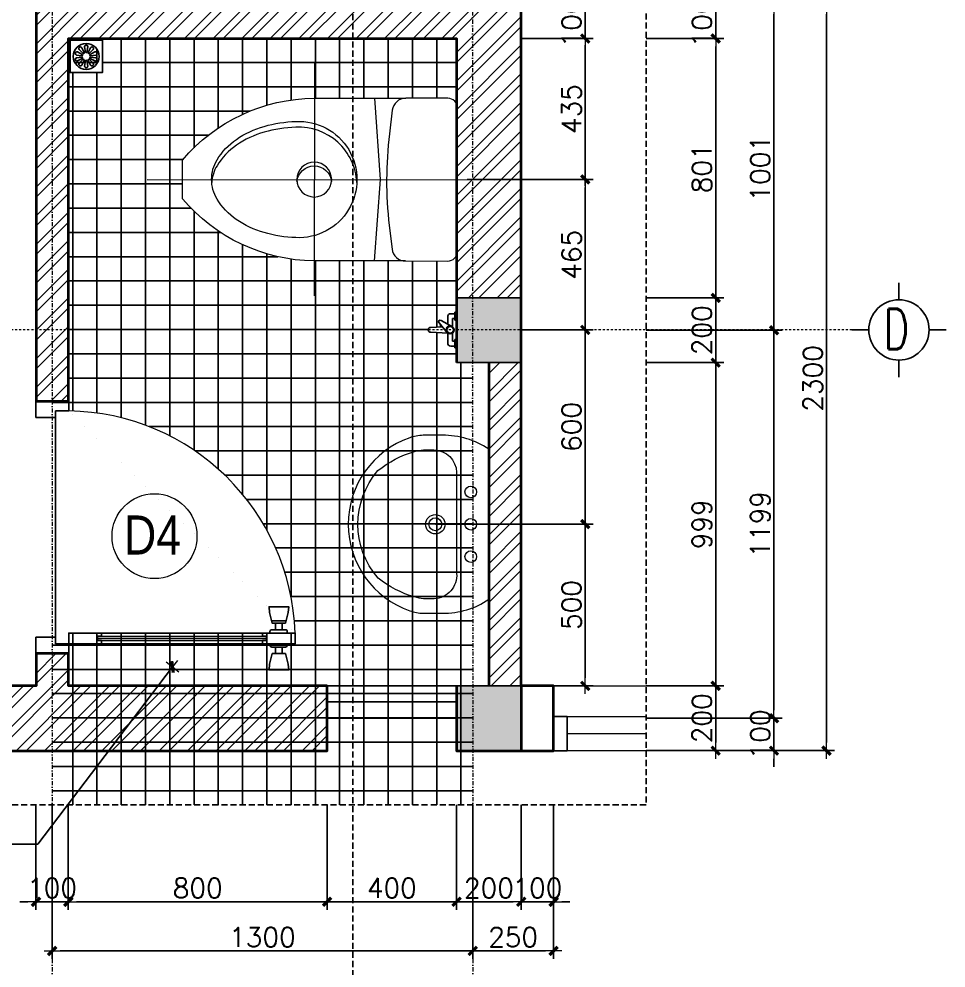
# Model space of a CAD drawing. Header units: millimetres. Extents: x 615730 to 2792744, y 139412 to 597571.
# Drawn here: x 803986 to 815448, y 263966 to 275694 of the extents above; entities that cross this region are included whole.
import ezdxf
from ezdxf.enums import TextEntityAlignment as Align

# ---------------------------------------------------------------- set-up
doc = ezdxf.new("R2010")
doc.units = ezdxf.units.MM
doc.header["$MEASUREMENT"] = 0
doc.header["$PDMODE"] = 34
doc.linetypes.add('DASHDOT', pattern=[1, 0.5, -0.25, 0, -0.25])
doc.linetypes.add('HIDDEN', pattern=[0.375, 0.25, -0.125])
doc.layers.get('0').update_dxf_attribs({"lineweight": 5})
for name, color, linetype, lineweight in [('1L', 1, 'Continuous', 9), ('AN_0.20', 2, 'Continuous', 20), ('CHITIET', 144, 'Continuous', 5), ('NETNGOAITUONG', 1, 'Continuous', 40), ('TIM TRUC', 149, 'DASHDOT', 9), ('TUONG', 6, 'Continuous', 35), ('VATDUNG', 33, 'Continuous', 13), ('VLIEU', 250, 'Continuous', 9)]:
    doc.layers.add(name, color=color, linetype=linetype, lineweight=lineweight)
for name, color, linetype in [('AN_TEXT', 254, 'Continuous'), ('CUA', 132, 'Continuous'), ('DUT', 250, 'HIDDEN'), ('HACH', 250, 'Continuous'), ('NET MANH', 252, 'Continuous'), ('NETCAT', 4, 'Continuous'), ('NOITHAT', 144, 'Continuous'), ('ntwc', 8, 'Continuous'), ('VL', 155, 'Continuous')]:
    doc.layers.add(name, color=color, linetype=linetype)
doc.styles.add('romans', font='romans.shx', dxfattribs={"height": 240})
doc.dimstyles.new('1-50', dxfattribs={"dimtxt": 200, "dimasz": 100, "dimexe": 100, "dimexo": 0, "dimgap": 50, "dimtad": 1, "dimdec": 0, "dimlfac": 0.25, "dimzin": 0, "dimdsep": 46, "dimtxsty": 'romans', "dimblk": ']', "dimcen": 0, "dimdle": 100, "dimclrd": 148, "dimclre": 148, "dimclrt": 2, "dimadec": 0, "dimazin": 0, "dimtfac": 1.111111, "dimtdec": 0, "dimtix": 1, "dimtmove": 2, "dimatfit": 3, "dimldrblk": ']', "dimfxl": 200, "dimtolj": 1, "dimtzin": 0, "dimarcsym": 0})
doc.dimstyles.new('100', dxfattribs={"dimtxt": 200, "dimasz": 100, "dimexe": 100, "dimexo": 0, "dimgap": 50, "dimtad": 1, "dimdec": 0, "dimdsep": 46, "dimtxsty": 'romans', "dimblk": ']', "dimcen": 50, "dimdle": 100, "dimclrd": 148, "dimclre": 148, "dimclrt": 2, "dimadec": 0, "dimazin": 0, "dimtfac": 0.4, "dimtdec": 0, "dimtix": 1, "dimtmove": 2, "dimatfit": 3, "dimldrblk": ']', "dimfxl": 150, "dimtvp": 0.004, "dimtolj": 1, "dimarcsym": 0})
doc.dimstyles.new('25', dxfattribs={"dimtxt": 160, "dimasz": 80, "dimexe": 100, "dimexo": 0, "dimgap": 50, "dimtad": 1, "dimdec": 0, "dimlfac": 0.25, "dimdsep": 46, "dimtxsty": 'romans', "dimblk": ']', "dimcen": 50, "dimdle": 100, "dimclrd": 148, "dimclre": 148, "dimclrt": 2, "dimadec": 0, "dimazin": 0, "dimtfac": 0.4, "dimtdec": 0, "dimtix": 1, "dimtmove": 2, "dimatfit": 3, "dimldrblk": ']', "dimfxl": 1, "dimtvp": 0.004, "dimtolj": 1, "dimarcsym": 0})
pattern_1 = [(45, (-1885303.98, -892194.67), (-176.776695, 176.776695), []), (45, (-1885303.98, -892069.67), (-176.776695, 176.776695), [])]

# ---------------------------------------------------------------- blocks, each defined once
blk = doc.blocks.new('A$C15981CF1')
at = {"color": 8, "linetype": 'Continuous'}
for p, q in [((81, 101.2), (81, 598.8)), ((97.5, 611.2), (97.5, 88.8)), ((114.1, 101.2), (114.1, 598.7)), ((70.9, 60.7), (50.6, 60.7)), ((124.2, 60.7), (144.5, 60.7)), ((70.9, 40.5), (50.6, 40.5)), ((124.2, 40.5), (144.5, 40.5))]:
    blk.add_line(p, q, dxfattribs=at)
for points in [[(101.2, 740.5), (101.2, 801.3), (50.6, 801.3), (50.6, 700), (81, 700), (81, 740.5)], [(780, 740.5), (780, 801.3), (830.6, 801.3), (830.6, 700), (800.3, 700), (800.3, 740.5)], [(81, 598.8), (90.9, 598.8), (90.9, 611.2), (104.2, 611.2), (104.2, 598.7), (114.1, 598.7), (114.1, 700), (81, 700)], [(90.9, 88.8), (90.9, 101.2), (81, 101.2), (81, 0), (114.1, 0), (114.1, 101.3), (104.2, 101.3), (104.2, 88.8)], [(50.6, 30.4), (17.6, 21.8), (0, 20.2), (0, 81), (17.6, 79.4), (50.6, 70.9)], [(144.5, 30.4), (177.5, 21.8), (195.1, 20.2), (195.1, 81), (177.5, 79.4), (144.5, 70.9)]]:
    blk.add_lwpolyline(points, close=True, dxfattribs=at)
for points in [[(81, 78), (75.9, 78, 0.414214), (70.9, 72.9), (70.9, 29.7, 0.414214), (75.9, 24.6), (81, 24.6)], [(114.1, 78), (119.2, 78, -0.414214), (124.2, 72.9), (124.2, 29.7, -0.414214), (119.2, 24.6), (114.1, 24.6)]]:
    blk.add_lwpolyline(points, format="xyb", dxfattribs=at)
at = {"layer": '1L', "color": 8, "linetype": 'Continuous'}
for p, q in [((90.9, 611.2), (90.9, 88.8)), ((104.2, 611.2), (104.2, 88.8))]:
    blk.add_line(p, q, dxfattribs=at)
at = {"layer": '1L', "color": 8}
blk.add_arc((89.9, 710.1), 710.4, 271.9486, 359.1894, dxfattribs=at)
blk = doc.blocks.new('A$C1697067F')
at = {"layer": 'NETCAT', "color": 8, "linetype": 'Continuous'}
blk.add_blockref('A$C15981CF1', (0, 0), dxfattribs=at)
blk = doc.blocks.new('A$C7FCA254A')
at = {"layer": 'VLIEU', "extrusion": (-1.22461e-16, 4.94336e-30, -1)}
for points in [[(-410.4, 570), (-409.8, 0)], [(-557.6, 484.3), (-571.6, 284.8), (-557.2, 85.3)], [(0, 285.4), (-851.7, 284.5)]]:
    blk.add_lwpolyline(points, dxfattribs=at)
for points in [[(-634.1, 85.3), (-409.9, 85.5, 0.218492), (-87, 237.8), (-87.1, 332.8, 0.218492), (-410.3, 484.5), (-634.5, 484.3)], [(-514.6, 277.8, -0.414259), (-365.1, 413.4, -0.060335), (-287.3, 401.1, -0.081386), (-219.1, 369.1, -0.106971), (-171.7, 318.9, -0.116903), (-158.6, 278.1, -0.116903)]]:
    blk.add_lwpolyline(points, format="xyb", dxfattribs=at)
for points in [[(-761.4, 108.9), (-761.8, 460.4, -0.414214), (-738, 484.2), (-634.5, 484.3, -0.379919), (-601.4, 455), (-594.5, 397.1, -0.059314), (-594.2, 172.5), (-601.1, 114.6, -0.379919), (-634.1, 85.3), (-737.6, 85.2, -0.414214)], [(-365.1, 427.6, 1.051391), (-364.8, 142.5, 0.060335), (-287, 154.9, 0.081386), (-218.9, 187, 0.106971), (-171.6, 237.3, 0.136416), (-158.3, 285.3, 0.136416), (-171.7, 333.2, 0.106971), (-219.1, 383.4, 0.081386), (-287.3, 415.4, 0.060335)]]:
    blk.add_lwpolyline(points, format="xyb", close=True, dxfattribs=at)
blk.add_circle((-410.1, 285), 42.8, dxfattribs=at)
blk.add_arc((-410.1, 275.5), 42.8, 6.4388, 173.68, dxfattribs=at)
blk = doc.blocks.new('A$C27AD62B1')
at = {"layer": 'NETCAT', "rotation": 90}
blk.add_blockref('A$C7FCA254A', (570, 0), dxfattribs=at)
blk = doc.blocks.new('LAV3')
at = {"color": 0, "linetype": 'ByBlock'}
for points in [[(-275, -203.4, 0.073543), (-267, -244.9, 0.712116), (267.1, -244.4, 0.073543), (275, -202.9), (275, -143.5, 0.151566), (231.8, 0), (-231.8, 0, 0.152056), (-275, -144)], [(166, -342.6, -0.374236), (-165.7, -342.9, -0.103818), (-224.5, -230, -0.071348), (-230, -202.3), (-230, -170, -0.399589), (-160, -99.9), (151.7, -99.9, -0.433457), (230, -169.6), (230, -201.9, -0.071348), (224.6, -229.6, -0.103818)]]:
    blk.add_lwpolyline(points, format="xyb", close=True, dxfattribs=at)
for centre, radius in [((-100.1, -56), 18), ((-0.1, -55.9), 18), ((99.9, -55.9), 18), ((0, -165.5), 30), ((0, -165.5), 20)]:
    blk.add_circle(centre, radius, dxfattribs=at)
blk = doc.blocks.new('tt')
at = {"layer": 'CUA'}
for p, q in [((0, -159), (0, 50)), ((-373, -532), (-582, -532)), ((373, -532), (582, -532)), ((0, -905), (0, -1114))]:
    blk.add_line(p, q, dxfattribs=at)
blk.add_circle((0, -532), 373, dxfattribs=at)
blk = doc.blocks.new(']')
for p, q in [((1, 0), (-1, 0)), ((0, 1), (0, -1))]:
    blk.add_line(p, q)
at = {"color": 9, "const_width": 0.4}
blk.add_lwpolyline([(-0.51, -0.51), (0.51, 0.51)], dxfattribs=at)
blk = doc.blocks.new('*D1507')
at = {"layer": 'DEFPOINTS', "color": 0, "ltscale": 10, "transparency": 16777216}
for p in [(804196, 265981), (804596, 265981), (804596, 264784)]:
    blk.add_point(p, dxfattribs=at)
at = {"layer": 'VLIEU', "color": 148, "lineweight": -2, "ltscale": 10, "transparency": 16777216}
for p, q in [((804196, 265981), (804196, 264684)), ((804596, 265981), (804596, 264684)), ((804096, 264784), (803996, 264784)), ((804196, 264784), (804596, 264784)), ((804696, 264784), (804796, 264784))]:
    blk.add_line(p, q, dxfattribs=at)
at = {"layer": 'VLIEU', "color": 148, "lineweight": -2, "ltscale": 10, "transparency": 16777216, "xscale": 100, "yscale": 100, "zscale": 100}
blk.add_blockref(']', (804196, 264784), dxfattribs=at)
at = {"layer": 'VLIEU', "color": 148, "lineweight": -2, "ltscale": 10, "transparency": 16777216, "xscale": 100, "yscale": 100, "zscale": 100, "rotation": 180}
blk.add_blockref(']', (804596, 264784), dxfattribs=at)
at = {"layer": 'VLIEU', "color": 2, "ltscale": 10, "transparency": 16777216, "insert": (804396, 264954), "char_height": 240, "attachment_point": 5, "style": 'romans'}
blk.add_mtext('\\A1;100', dxfattribs=at)
blk = doc.blocks.new('*D1508')
at = {"layer": 'DEFPOINTS', "color": 0, "ltscale": 10, "transparency": 16777216}
for p in [(804596, 265981), (807796, 265981), (807796, 264784)]:
    blk.add_point(p, dxfattribs=at)
at = {"layer": 'VLIEU', "color": 148, "lineweight": -2, "ltscale": 10, "transparency": 16777216}
for p, q in [((804596, 265981), (804596, 264684)), ((807796, 265981), (807796, 264684)), ((804696, 264784), (807696, 264784))]:
    blk.add_line(p, q, dxfattribs=at)
at = {"layer": 'VLIEU', "color": 148, "lineweight": -2, "ltscale": 10, "transparency": 16777216, "xscale": 100, "yscale": 100, "zscale": 100, "rotation": 180}
blk.add_blockref(']', (804596, 264784), dxfattribs=at)
at = {"layer": 'VLIEU', "color": 148, "lineweight": -2, "ltscale": 10, "transparency": 16777216, "xscale": 100, "yscale": 100, "zscale": 100}
blk.add_blockref(']', (807796, 264784), dxfattribs=at)
at = {"layer": 'VLIEU', "color": 2, "ltscale": 10, "transparency": 16777216, "insert": (806196, 264954), "char_height": 240, "attachment_point": 5, "style": 'romans'}
blk.add_mtext('\\A1;800', dxfattribs=at)
blk = doc.blocks.new('*D1509')
at = {"layer": 'DEFPOINTS', "color": 0, "ltscale": 10, "transparency": 16777216}
for p in [(807796, 265981), (809396, 265981), (809396, 264784)]:
    blk.add_point(p, dxfattribs=at)
at = {"layer": 'VLIEU', "color": 148, "lineweight": -2, "ltscale": 10, "transparency": 16777216}
for p, q in [((807796, 265981), (807796, 264684)), ((809396, 265981), (809396, 264684)), ((807896, 264784), (809296, 264784))]:
    blk.add_line(p, q, dxfattribs=at)
at = {"layer": 'VLIEU', "color": 148, "lineweight": -2, "ltscale": 10, "transparency": 16777216, "xscale": 100, "yscale": 100, "zscale": 100, "rotation": 180}
blk.add_blockref(']', (807796, 264784), dxfattribs=at)
at = {"layer": 'VLIEU', "color": 148, "lineweight": -2, "ltscale": 10, "transparency": 16777216, "xscale": 100, "yscale": 100, "zscale": 100}
blk.add_blockref(']', (809396, 264784), dxfattribs=at)
at = {"layer": 'VLIEU', "color": 2, "ltscale": 10, "transparency": 16777216, "insert": (808596, 264954), "char_height": 240, "attachment_point": 5, "style": 'romans'}
blk.add_mtext('\\A1;400', dxfattribs=at)
blk = doc.blocks.new('*D1510')
at = {"layer": 'DEFPOINTS', "color": 0, "ltscale": 10, "transparency": 16777216}
for p in [(809396, 265981), (810196, 265981), (810196, 264784)]:
    blk.add_point(p, dxfattribs=at)
at = {"layer": 'VLIEU', "color": 148, "lineweight": -2, "ltscale": 10, "transparency": 16777216}
for p, q in [((809396, 265981), (809396, 264684)), ((810196, 265981), (810196, 264684)), ((809496, 264784), (810096, 264784))]:
    blk.add_line(p, q, dxfattribs=at)
at = {"layer": 'VLIEU', "color": 148, "lineweight": -2, "ltscale": 10, "transparency": 16777216, "xscale": 100, "yscale": 100, "zscale": 100, "rotation": 180}
blk.add_blockref(']', (809396, 264784), dxfattribs=at)
at = {"layer": 'VLIEU', "color": 148, "lineweight": -2, "ltscale": 10, "transparency": 16777216, "xscale": 100, "yscale": 100, "zscale": 100}
blk.add_blockref(']', (810196, 264784), dxfattribs=at)
at = {"layer": 'VLIEU', "color": 2, "ltscale": 10, "transparency": 16777216, "insert": (809796, 264954), "char_height": 240, "attachment_point": 5, "style": 'romans'}
blk.add_mtext('\\A1;200', dxfattribs=at)
blk = doc.blocks.new('*D1511')
at = {"layer": 'DEFPOINTS', "color": 0, "ltscale": 10, "transparency": 16777216}
for p in [(810196, 265981), (810596, 265981), (810596, 264784)]:
    blk.add_point(p, dxfattribs=at)
at = {"layer": 'VLIEU', "color": 148, "lineweight": -2, "ltscale": 10, "transparency": 16777216}
for p, q in [((810196, 265981), (810196, 264684)), ((810596, 265981), (810596, 264684)), ((810096, 264784), (809996, 264784)), ((810196, 264784), (810596, 264784)), ((810696, 264784), (810796, 264784))]:
    blk.add_line(p, q, dxfattribs=at)
at = {"layer": 'VLIEU', "color": 148, "lineweight": -2, "ltscale": 10, "transparency": 16777216, "xscale": 100, "yscale": 100, "zscale": 100}
blk.add_blockref(']', (810196, 264784), dxfattribs=at)
at = {"layer": 'VLIEU', "color": 148, "lineweight": -2, "ltscale": 10, "transparency": 16777216, "xscale": 100, "yscale": 100, "zscale": 100, "rotation": 180}
blk.add_blockref(']', (810596, 264784), dxfattribs=at)
at = {"layer": 'VLIEU', "color": 2, "ltscale": 10, "transparency": 16777216, "insert": (810396, 264954), "char_height": 240, "attachment_point": 5, "style": 'romans'}
blk.add_mtext('\\A1;100', dxfattribs=at)
blk = doc.blocks.new('*D1512')
at = {"layer": 'DEFPOINTS', "color": 0, "ltscale": 10, "transparency": 16777216}
for p in [(804396, 265981), (809596, 265981), (809596, 264177)]:
    blk.add_point(p, dxfattribs=at)
at = {"layer": 'VLIEU', "color": 148, "lineweight": -2, "ltscale": 10, "transparency": 16777216}
for p, q in [((804396, 265981), (804396, 264077)), ((809596, 265981), (809596, 264077)), ((804496, 264177), (809496, 264177))]:
    blk.add_line(p, q, dxfattribs=at)
at = {"layer": 'VLIEU', "color": 148, "lineweight": -2, "ltscale": 10, "transparency": 16777216, "xscale": 100, "yscale": 100, "zscale": 100, "rotation": 180}
blk.add_blockref(']', (804396, 264177), dxfattribs=at)
at = {"layer": 'VLIEU', "color": 148, "lineweight": -2, "ltscale": 10, "transparency": 16777216, "xscale": 100, "yscale": 100, "zscale": 100}
blk.add_blockref(']', (809596, 264177), dxfattribs=at)
at = {"layer": 'VLIEU', "color": 2, "ltscale": 10, "transparency": 16777216, "insert": (806996, 264347), "char_height": 240, "attachment_point": 5, "style": 'romans'}
blk.add_mtext('\\A1;1300', dxfattribs=at)
blk = doc.blocks.new('*D1513')
at = {"layer": 'DEFPOINTS', "color": 0, "ltscale": 10, "transparency": 16777216}
for p in [(809596, 265981), (810596, 265981), (810596, 264177)]:
    blk.add_point(p, dxfattribs=at)
at = {"layer": 'VLIEU', "color": 148, "lineweight": -2, "ltscale": 10, "transparency": 16777216}
for p, q in [((809596, 265981), (809596, 264077)), ((810596, 265981), (810596, 264077)), ((809696, 264177), (810496, 264177))]:
    blk.add_line(p, q, dxfattribs=at)
at = {"layer": 'VLIEU', "color": 148, "lineweight": -2, "ltscale": 10, "transparency": 16777216, "xscale": 100, "yscale": 100, "zscale": 100, "rotation": 180}
blk.add_blockref(']', (809596, 264177), dxfattribs=at)
at = {"layer": 'VLIEU', "color": 148, "lineweight": -2, "ltscale": 10, "transparency": 16777216, "xscale": 100, "yscale": 100, "zscale": 100}
blk.add_blockref(']', (810596, 264177), dxfattribs=at)
at = {"layer": 'VLIEU', "color": 2, "ltscale": 10, "transparency": 16777216, "insert": (810096, 264347), "char_height": 240, "attachment_point": 5, "style": 'romans'}
blk.add_mtext('\\A1;250', dxfattribs=at)
blk = doc.blocks.new('*D1525')
at = {"layer": 'DEFPOINTS', "color": 0, "ltscale": 10, "transparency": 16777216}
for p in [(811739, 267452), (812600, 267452), (811739, 266652)]:
    blk.add_point(p, dxfattribs=at)
at = {"layer": 'VLIEU', "color": 148, "lineweight": -2, "ltscale": 10, "transparency": 16777216}
for p, q in [((811739, 267452), (812700, 267452)), ((812600, 266752), (812600, 267352)), ((811739, 266652), (812700, 266652))]:
    blk.add_line(p, q, dxfattribs=at)
at = {"layer": 'VLIEU', "color": 148, "lineweight": -2, "ltscale": 10, "transparency": 16777216, "xscale": 100, "yscale": 100, "zscale": 100}
for p, rotation in [((812600, 267452), 90), ((812600, 266652), 270)]:
    blk.add_blockref(']', p, dxfattribs=dict(at, rotation=rotation))
at = {"layer": 'VLIEU', "color": 2, "ltscale": 10, "transparency": 16777216, "insert": (812430, 267052), "char_height": 240, "attachment_point": 5, "rotation": 90, "style": 'romans'}
blk.add_mtext('\\A1;200', dxfattribs=at)
blk = doc.blocks.new('*D1526')
at = {"layer": 'DEFPOINTS', "color": 0, "ltscale": 10, "transparency": 16777216}
for p in [(811739, 271447), (812600, 271447), (811739, 267452)]:
    blk.add_point(p, dxfattribs=at)
at = {"layer": 'VLIEU', "color": 148, "lineweight": -2, "ltscale": 10, "transparency": 16777216}
for p, q in [((811739, 271447), (812700, 271447)), ((812600, 267552), (812600, 271347)), ((811739, 267452), (812700, 267452))]:
    blk.add_line(p, q, dxfattribs=at)
at = {"layer": 'VLIEU', "color": 148, "lineweight": -2, "ltscale": 10, "transparency": 16777216, "xscale": 100, "yscale": 100, "zscale": 100}
for p, rotation in [((812600, 271447), 90), ((812600, 267452), 270)]:
    blk.add_blockref(']', p, dxfattribs=dict(at, rotation=rotation))
at = {"layer": 'VLIEU', "color": 2, "ltscale": 10, "transparency": 16777216, "insert": (812430, 269449), "char_height": 240, "attachment_point": 5, "rotation": 90, "style": 'romans'}
blk.add_mtext('\\A1;999', dxfattribs=at)
blk = doc.blocks.new('*D1527')
at = {"layer": 'DEFPOINTS', "color": 0, "ltscale": 10, "transparency": 16777216}
for p in [(811739, 272247), (812600, 272247), (811739, 271447)]:
    blk.add_point(p, dxfattribs=at)
at = {"layer": 'VLIEU', "color": 148, "lineweight": -2, "ltscale": 10, "transparency": 16777216}
for p, q in [((811739, 272247), (812700, 272247)), ((812600, 271547), (812600, 272147)), ((811739, 271447), (812700, 271447))]:
    blk.add_line(p, q, dxfattribs=at)
at = {"layer": 'VLIEU', "color": 148, "lineweight": -2, "ltscale": 10, "transparency": 16777216, "xscale": 100, "yscale": 100, "zscale": 100}
for p, rotation in [((812600, 272247), 90), ((812600, 271447), 270)]:
    blk.add_blockref(']', p, dxfattribs=dict(at, rotation=rotation))
at = {"layer": 'VLIEU', "color": 2, "ltscale": 10, "transparency": 16777216, "insert": (812430, 271847), "char_height": 240, "attachment_point": 5, "rotation": 90, "style": 'romans'}
blk.add_mtext('\\A1;200', dxfattribs=at)
blk = doc.blocks.new('*D1528')
at = {"layer": 'DEFPOINTS', "color": 0, "ltscale": 10, "transparency": 16777216}
for p in [(811739, 275452), (812600, 275452), (811739, 272247)]:
    blk.add_point(p, dxfattribs=at)
at = {"layer": 'VLIEU', "color": 148, "lineweight": -2, "ltscale": 10, "transparency": 16777216}
for p, q in [((811739, 275452), (812700, 275452)), ((812600, 272347), (812600, 275352)), ((811739, 272247), (812700, 272247))]:
    blk.add_line(p, q, dxfattribs=at)
at = {"layer": 'VLIEU', "color": 148, "lineweight": -2, "ltscale": 10, "transparency": 16777216, "xscale": 100, "yscale": 100, "zscale": 100}
for p, rotation in [((812600, 275452), 90), ((812600, 272247), 270)]:
    blk.add_blockref(']', p, dxfattribs=dict(at, rotation=rotation))
at = {"layer": 'VLIEU', "color": 2, "ltscale": 10, "transparency": 16777216, "insert": (812430, 273849), "char_height": 240, "attachment_point": 5, "rotation": 90, "style": 'romans'}
blk.add_mtext('\\A1;801', dxfattribs=at)
blk = doc.blocks.new('*D1529')
at = {"layer": 'DEFPOINTS', "color": 0, "ltscale": 10, "transparency": 16777216}
for p in [(811739, 275852), (812600, 275852), (811739, 275452)]:
    blk.add_point(p, dxfattribs=at)
at = {"layer": 'VLIEU', "color": 148, "lineweight": -2, "ltscale": 10, "transparency": 16777216}
for p, q in [((812600, 275952), (812600, 276052)), ((811739, 275852), (812700, 275852)), ((812600, 275452), (812600, 275852)), ((811739, 275452), (812700, 275452)), ((812600, 275352), (812600, 275252))]:
    blk.add_line(p, q, dxfattribs=at)
at = {"layer": 'VLIEU', "color": 148, "lineweight": -2, "ltscale": 10, "transparency": 16777216, "xscale": 100, "yscale": 100, "zscale": 100}
for p, rotation in [((812600, 275852), 270), ((812600, 275452), 90)]:
    blk.add_blockref(']', p, dxfattribs=dict(at, rotation=rotation))
at = {"layer": 'VLIEU', "color": 2, "ltscale": 10, "transparency": 16777216, "insert": (812430, 275652), "char_height": 240, "attachment_point": 5, "rotation": 90, "style": 'romans'}
blk.add_mtext('\\A1;100', dxfattribs=at)
blk = doc.blocks.new('*D1530')
at = {"layer": 'DEFPOINTS', "color": 0, "ltscale": 10, "transparency": 16777216}
for p in [(811739, 267052), (813321, 267052), (811739, 266652)]:
    blk.add_point(p, dxfattribs=at)
at = {"layer": 'VLIEU', "color": 148, "lineweight": -2, "ltscale": 10, "transparency": 16777216}
for p, q in [((813321, 267152), (813321, 267252)), ((811739, 267052), (813421, 267052)), ((813321, 266652), (813321, 267052)), ((811739, 266652), (813421, 266652)), ((813321, 266552), (813321, 266452))]:
    blk.add_line(p, q, dxfattribs=at)
at = {"layer": 'VLIEU', "color": 148, "lineweight": -2, "ltscale": 10, "transparency": 16777216, "xscale": 100, "yscale": 100, "zscale": 100}
for p, rotation in [((813321, 267052), 270), ((813321, 266652), 90)]:
    blk.add_blockref(']', p, dxfattribs=dict(at, rotation=rotation))
at = {"layer": 'VLIEU', "color": 2, "ltscale": 10, "transparency": 16777216, "insert": (813151, 266852), "char_height": 240, "attachment_point": 5, "rotation": 90, "style": 'romans'}
blk.add_mtext('\\A1;100', dxfattribs=at)
blk = doc.blocks.new('*D1531')
at = {"layer": 'DEFPOINTS', "color": 0, "ltscale": 10, "transparency": 16777216}
for p in [(811739, 271847), (813321, 271847), (811739, 267052)]:
    blk.add_point(p, dxfattribs=at)
at = {"layer": 'VLIEU', "color": 148, "lineweight": -2, "ltscale": 10, "transparency": 16777216}
for p, q in [((811739, 271847), (813421, 271847)), ((813321, 267152), (813321, 271747)), ((811739, 267052), (813421, 267052))]:
    blk.add_line(p, q, dxfattribs=at)
at = {"layer": 'VLIEU', "color": 148, "lineweight": -2, "ltscale": 10, "transparency": 16777216, "xscale": 100, "yscale": 100, "zscale": 100}
for p, rotation in [((813321, 271847), 90), ((813321, 267052), 270)]:
    blk.add_blockref(']', p, dxfattribs=dict(at, rotation=rotation))
at = {"layer": 'VLIEU', "color": 2, "ltscale": 10, "transparency": 16777216, "insert": (813151, 269449), "char_height": 240, "attachment_point": 5, "rotation": 90, "style": 'romans'}
blk.add_mtext('\\A1;1199', dxfattribs=at)
blk = doc.blocks.new('*D1532')
at = {"layer": 'DEFPOINTS', "color": 0, "ltscale": 10, "transparency": 16777216}
for p in [(811739, 275852), (813321, 275852), (811739, 271847)]:
    blk.add_point(p, dxfattribs=at)
at = {"layer": 'VLIEU', "color": 148, "lineweight": -2, "ltscale": 10, "transparency": 16777216}
for p, q in [((811739, 275852), (813421, 275852)), ((813321, 271947), (813321, 275752)), ((811739, 271847), (813421, 271847))]:
    blk.add_line(p, q, dxfattribs=at)
at = {"layer": 'VLIEU', "color": 148, "lineweight": -2, "ltscale": 10, "transparency": 16777216, "xscale": 100, "yscale": 100, "zscale": 100}
for p, rotation in [((813321, 275852), 90), ((813321, 271847), 270)]:
    blk.add_blockref(']', p, dxfattribs=dict(at, rotation=rotation))
at = {"layer": 'VLIEU', "color": 2, "ltscale": 10, "transparency": 16777216, "insert": (813151, 273849), "char_height": 240, "attachment_point": 5, "rotation": 90, "style": 'romans'}
blk.add_mtext('\\A1;1001', dxfattribs=at)
blk = doc.blocks.new('*D1533')
at = {"layer": 'DEFPOINTS', "color": 0, "ltscale": 10, "transparency": 16777216}
for p in [(811739, 275852), (813971, 275852), (811739, 266652)]:
    blk.add_point(p, dxfattribs=at)
at = {"layer": 'VLIEU', "color": 148, "lineweight": -2, "ltscale": 10, "transparency": 16777216}
for p, q in [((811739, 275852), (814071, 275852)), ((813971, 266752), (813971, 275752)), ((811739, 266652), (814071, 266652))]:
    blk.add_line(p, q, dxfattribs=at)
at = {"layer": 'VLIEU', "color": 148, "lineweight": -2, "ltscale": 10, "transparency": 16777216, "xscale": 100, "yscale": 100, "zscale": 100}
for p, rotation in [((813971, 275852), 90), ((813971, 266652), 270)]:
    blk.add_blockref(']', p, dxfattribs=dict(at, rotation=rotation))
at = {"layer": 'VLIEU', "color": 2, "ltscale": 10, "transparency": 16777216, "insert": (813801, 271252), "char_height": 240, "attachment_point": 5, "rotation": 90, "style": 'romans'}
blk.add_mtext('\\A1;2300', dxfattribs=at)
blk = doc.blocks.new('GaThuNuoc')
at = {"color": 0}
blk.add_lwpolyline([(0, 0), (100, 0), (100, 100), (0, 100)], close=True, dxfattribs=at)
for points in [[(23.3, 64), (37.8, 56.4, -0.870057), (36.3, 52), (20.2, 54.3, -1.064174)], [(36.7, 77), (43.9, 62.4, -0.870057), (40.1, 59.6), (28.4, 71, -1.064174)], [(55.1, 79.7), (52.3, 63.6, -0.870057), (47.7, 63.6), (44.9, 79.7, -1.064174)], [(71.6, 71), (59.9, 59.6, -0.870057), (56.1, 62.4), (63.3, 77, -1.064174)], [(79.8, 54.3), (63.7, 52, -0.870057), (62.2, 56.4), (76.7, 64, -1.064174)], [(20.2, 45.7), (36.3, 48, -0.870057), (37.8, 43.6), (23.3, 36, -1.064174)], [(28.4, 29), (40.1, 40.4, -0.870057), (43.9, 37.6), (36.7, 23, -1.064174)], [(44.9, 20.3), (47.7, 36.4, -0.870057), (52.3, 36.4), (55.1, 20.3, -1.064174)], [(63.3, 23), (56.1, 37.6, -0.870057), (59.9, 40.4), (71.6, 29, -1.064174)], [(76.7, 36), (62.2, 43.6, -0.870057), (63.7, 48), (79.8, 45.7, -1.064174)]]:
    blk.add_lwpolyline(points, format="xyb", close=True, dxfattribs=at)
blk.add_circle((50, 50), 40, dxfattribs=at)
blk = doc.blocks.new('*D1534')
at = {"layer": 'DEFPOINTS', "color": 0, "ltscale": 10, "transparency": 16777216}
for p in [(809134, 269452), (810987, 269452), (809796, 267452)]:
    blk.add_point(p, dxfattribs=at)
at = {"layer": 'VLIEU', "color": 148, "lineweight": -2, "ltscale": 10, "transparency": 16777216}
for p, q in [((809134, 269452), (811087, 269452)), ((810987, 267552), (810987, 269352)), ((809796, 267452), (811087, 267452))]:
    blk.add_line(p, q, dxfattribs=at)
at = {"layer": 'VLIEU', "color": 148, "lineweight": -2, "ltscale": 10, "transparency": 16777216, "xscale": 100, "yscale": 100, "zscale": 100}
for p, rotation in [((810987, 269452), 90), ((810987, 267452), 270)]:
    blk.add_blockref(']', p, dxfattribs=dict(at, rotation=rotation))
at = {"layer": 'VLIEU', "color": 2, "ltscale": 10, "transparency": 16777216, "insert": (810817, 268452), "char_height": 240, "attachment_point": 5, "rotation": 90, "style": 'romans'}
blk.add_mtext('\\A1;500', dxfattribs=at)
blk = doc.blocks.new('*D1535')
at = {"layer": 'DEFPOINTS', "color": 0, "ltscale": 10, "transparency": 16777216}
for p in [(810196, 271852, -1), (810987, 271852), (809134, 269452)]:
    blk.add_point(p, dxfattribs=at)
at = {"layer": 'VLIEU', "color": 148, "lineweight": -2, "ltscale": 10, "transparency": 16777216}
for p, q in [((810196, 271852), (811087, 271852)), ((810987, 269552), (810987, 271752)), ((809134, 269452), (811087, 269452))]:
    blk.add_line(p, q, dxfattribs=at)
at = {"layer": 'VLIEU', "color": 148, "lineweight": -2, "ltscale": 10, "transparency": 16777216, "xscale": 100, "yscale": 100, "zscale": 100}
for p, rotation in [((810987, 271852), 90), ((810987, 269452), 270)]:
    blk.add_blockref(']', p, dxfattribs=dict(at, rotation=rotation))
at = {"layer": 'VLIEU', "color": 2, "ltscale": 10, "transparency": 16777216, "insert": (810817, 270652), "char_height": 240, "attachment_point": 5, "rotation": 90, "style": 'romans'}
blk.add_mtext('\\A1;600', dxfattribs=at)
blk = doc.blocks.new('*D1536')
at = {"layer": 'DEFPOINTS', "color": 0, "ltscale": 10, "transparency": 16777216}
for p in [(809528, 273711), (810987, 273711), (810196, 271852, -1)]:
    blk.add_point(p, dxfattribs=at)
at = {"layer": 'VLIEU', "color": 148, "lineweight": -2, "ltscale": 10, "transparency": 16777216}
for p, q in [((809528, 273711), (811087, 273711)), ((810987, 271952), (810987, 273611)), ((810196, 271852), (811087, 271852))]:
    blk.add_line(p, q, dxfattribs=at)
at = {"layer": 'VLIEU', "color": 148, "lineweight": -2, "ltscale": 10, "transparency": 16777216, "xscale": 100, "yscale": 100, "zscale": 100}
for p, rotation in [((810987, 273711), 90), ((810987, 271852), 270)]:
    blk.add_blockref(']', p, dxfattribs=dict(at, rotation=rotation))
at = {"layer": 'VLIEU', "color": 2, "ltscale": 10, "transparency": 16777216, "insert": (810817, 272781), "char_height": 240, "attachment_point": 5, "rotation": 90, "style": 'romans'}
blk.add_mtext('\\A1;465', dxfattribs=at)
blk = doc.blocks.new('*D1537')
at = {"layer": 'DEFPOINTS', "color": 0, "ltscale": 10, "transparency": 16777216}
for p in [(810196, 275452), (810987, 275452), (810196, 273711)]:
    blk.add_point(p, dxfattribs=at)
at = {"layer": 'VLIEU', "color": 148, "lineweight": -2, "ltscale": 10, "transparency": 16777216}
for p, q in [((810196, 275452), (811087, 275452)), ((810987, 273791), (810987, 275372)), ((810196, 273711), (811087, 273711))]:
    blk.add_line(p, q, dxfattribs=at)
at = {"layer": 'VLIEU', "color": 148, "lineweight": -2, "ltscale": 10, "transparency": 16777216, "xscale": 80, "yscale": 80, "zscale": 80}
for p, rotation in [((810987, 275452), 90), ((810987, 273711), 270)]:
    blk.add_blockref(']', p, dxfattribs=dict(at, rotation=rotation))
at = {"layer": 'VLIEU', "color": 2, "ltscale": 10, "transparency": 16777216, "insert": (810817, 274581), "char_height": 240, "attachment_point": 5, "rotation": 90, "style": 'romans'}
blk.add_mtext('\\A1;435', dxfattribs=at)
blk = doc.blocks.new('*D1538')
at = {"layer": 'DEFPOINTS', "color": 0, "ltscale": 10, "transparency": 16777216}
for p in [(810196, 275852), (810987, 275852), (810196, 275452)]:
    blk.add_point(p, dxfattribs=at)
at = {"layer": 'VLIEU', "color": 148, "lineweight": -2, "ltscale": 10, "transparency": 16777216}
for p, q in [((810987, 275952), (810987, 276052)), ((810196, 275852), (811087, 275852)), ((810987, 275452), (810987, 275852)), ((810196, 275452), (811087, 275452)), ((810987, 275352), (810987, 275252))]:
    blk.add_line(p, q, dxfattribs=at)
at = {"layer": 'VLIEU', "color": 148, "lineweight": -2, "ltscale": 10, "transparency": 16777216, "xscale": 100, "yscale": 100, "zscale": 100}
for p, rotation in [((810987, 275852), 270), ((810987, 275452), 90)]:
    blk.add_blockref(']', p, dxfattribs=dict(at, rotation=rotation))
at = {"layer": 'VLIEU', "color": 2, "ltscale": 10, "transparency": 16777216, "insert": (810817, 275652), "char_height": 240, "attachment_point": 5, "rotation": 90, "style": 'romans'}
blk.add_mtext('\\A1;100', dxfattribs=at)
blk = doc.blocks.new('Voinuoc03')
at = {"color": 0}
for p, q in [((120, 190), (120, 130)), ((165, 210), (140, 210)), ((150, 180), (150, 130)), ((165, 180), (150, 180)), ((165, 220), (175, 220)), ((165, 170), (165, 220)), ((120.7, 130.5), (15, 125)), ((119.2, 129.3), (66.8, 67.1)), ((175, 170), (165, 170)), ((87.6, 91.9), (15, 95)), ((79.4, 51.6), (150.8, 90.7)), ((120, 30), (120, 73.8)), ((150, 40), (150, 90)), ((165, 10), (140, 10)), ((165, 40), (150, 40)), ((165, 50), (165, 0)), ((175, 50), (165, 50)), ((165, 0), (175, 0))]:
    blk.add_line(p, q, dxfattribs=at)
at = {"color": 0, "ltscale": 10}
blk.add_line((75, 76.9), (75, 92.2), dxfattribs=at)
blk.add_line((75, 76.9), (75, 92.2), dxfattribs=at)
at = {"color": 0}
for radius in [25, 20]:
    blk.add_circle((135, 110), radius, dxfattribs=at)
for centre, radius, start, end in [((140, 190), 20, 90, 180), ((15, 110), 15, 90, 180), ((15, 110), 15, 180, 270), ((74.1, 60.2), 10.1, 137.05457, 301.52424), ((140, 30), 20, 180, 270)]:
    blk.add_arc(centre, radius, start, end, dxfattribs=at)

msp = doc.modelspace()

# ---------------------------------------------------------------- hatches: boundary and pattern name
at = {"layer": 'DUT', "ltscale": 0.3}
h = msp.add_hatch(dxfattribs=at)
h.set_pattern_fill('_USER', color=256, scale=300, angle=270, style=0, double=1, pattern_type=0)
h.set_pattern_definition([(270, (-158049.74, 13556.24), (300, -6e-14), []), (0, (-158049.74, 13556.24), (0, 300), [])])
h.paths.add_polyline_path([(806008.7, 273950.8, -0.2235368), (807678.9, 274715.2), (808767.3, 274714), (809289.3, 274713.5, -0.2843935), (809396.4, 274647.1), (809396.4, 275451.6), (804596.4, 275451.6), (804596.4, 271851.6), (809046.4, 271851.6, -0.4142139), (809076.4, 271881.6), (809196.4, 271886.7), (809196.4, 271917.8), (809179.9, 271937.4, -0.8728911), (809205.2, 271968.4), (809286.4, 271924), (809286.4, 272051.6), (809376.4, 272051.6), (809376.4, 272071.6), (809395.8, 272071.6), (809395.8, 272247.1), (809396.4, 272247.1), (809396.4, 272772.8, -0.2946435), (809287.2, 272702.5), (808765.2, 272703.1), (807676.9, 272704.2, -0.2235368), (806008.2, 273472)])
h.paths.add_polyline_path([(805016.9, 275031.5), (804616.9, 275031.5), (804616.9, 275431.5), (805016.9, 275431.5)], flags=16)
h.paths.add_polyline_path([(804714.1, 275285.6), (804768, 275257.3, -0.8700568), (804762.2, 275239.4), (804702, 275248.2, -1.3266511)], flags=0)
h.paths.add_polyline_path([(804919.6, 275177.4), (804865.7, 275205.8, -0.8700568), (804871.5, 275223.6), (804931.8, 275214.9, -1.3266511)], flags=0)
h.paths.add_polyline_path([(804656.9, 275231.5, -1), (804976.9, 275231.5, -1)], flags=0)
h.paths.add_polyline_path([(804797.2, 275117.1), (804807.5, 275177.1, -0.8700568), (804826.2, 275177.1), (804836.6, 275117.1, -1.3266511)], flags=0)
edge = h.paths.add_edge_path()
edge.add_line((804439.4, 268054.1), (804396.4, 268054.1))
edge.add_line((804396.4, 268054.1), (804396.4, 265981.2))
edge.add_line((804396.4, 265981.2), (809596, 265981.2))
edge.add_line((809596, 265981.2), (809595.2, 271447.1))
edge.add_line((809595.2, 271447.1), (809395.8, 271447.1))
edge.add_line((809395.8, 271447.1), (809395.8, 271631.6))
edge.add_line((809395.8, 271631.6), (809376.4, 271631.6))
edge.add_line((809376.4, 271631.6), (809376.4, 271651.6))
edge.add_line((809376.4, 271651.6), (809286.4, 271651.6))
edge.add_line((809286.4, 271651.6), (809286.4, 271810.7))
edge.add_line((809286.4, 271810.7), (809076.4, 271821.6))
edge.add_arc((809076.4, 271851.6), 30, 180.00007, 270, ccw=False)
edge.add_line((809046.4, 271851.6), (804596.4, 271851.6))
edge.add_line((804596.4, 271851.6), (804596.4, 270971.6))
edge.add_line((804596.4, 270971.6), (804396.4, 270971.6))
edge.add_line((804396.4, 270971.6), (804396.4, 270769.1))
edge.add_line((804396.4, 270769.1), (804439.4, 270769.1))
edge.add_line((804439.4, 270769.1), (804439.4, 270850.1))
edge.add_line((804439.4, 270850.1), (804601.4, 270850.1))
edge.add_arc((804561.2, 268008.9), 2841.5, 1.94858, 89.18936, ccw=False)
edge.add_line((807401, 268105.5), (807303, 268105.5))
edge.add_line((807303, 268105.5), (807303, 268125.7))
edge.add_arc((807282.8, 268125.7), 20.3, 0, 90)
edge.add_line((807282.8, 268146), (807239.5, 268146))
edge.add_line((807239.5, 268146), (807239.5, 268227))
edge.add_line((807239.5, 268227), (807280, 268227))
edge.add_line((807280, 268227), (807314.2, 268359.2))
edge.add_line((807314.2, 268359.2), (807320.5, 268429.5))
edge.add_line((807320.5, 268429.5), (807077.5, 268429.5))
edge.add_line((807077.5, 268429.5), (807083.8, 268359.2))
edge.add_line((807083.8, 268359.2), (807118, 268227))
edge.add_line((807118, 268227), (807158.5, 268227))
edge.add_line((807158.5, 268227), (807158.5, 268146))
edge.add_line((807158.5, 268146), (807109.8, 268146))
edge.add_arc((807109.8, 268125.7), 20.3, 90, 180)
edge.add_line((807089.6, 268125.7), (807089.6, 268105.5))
edge.add_line((807089.6, 268105.5), (804601.4, 268105.5))
edge.add_line((804601.4, 268105.5), (804601.4, 267973.1))
edge.add_line((804601.4, 267973.1), (804439.4, 267973.1))
edge.add_line((804439.4, 267973.1), (804439.4, 268054.1))
at = {"layer": 'VLIEU', "ltscale": 10}
h = msp.add_hatch(dxfattribs=at)
h.set_pattern_fill('STEEL', color=256, scale=2000, style=0)
h.set_pattern_definition(pattern_1)
h.paths.add_polyline_path([(804596.4, 275451.6), (809396.4, 275451.6), (809396.4, 274856.9, -0.0000707), (809396.4, 274856.9), (809396.4, 273218.6), (809396.4, 272247.1), (810196.4, 272247.1), (810196.4, 275851.6), (804196.4, 275851.6), (804196.4, 270971.6), (804596.4, 270971.6)])
h.paths.add_polyline_path([(810196.4, 271447.1), (809795.8, 271447.1), (809796, 270158.6, -0.0716684), (809800, 270130.4, -0.0715985), (809796, 270102.2), (809796.1, 269558.4, -0.0709209), (809800, 269530.4, -0.070851), (809796.1, 269502.5), (809796.1, 268958.1, -0.0701658), (809800, 268930.4, -0.0700959), (809796.2, 268902.8), (809796.4, 267451.6), (810196.4, 267451.6), (810196.4, 267451.6)])
h = msp.add_hatch(dxfattribs=at)
h.set_pattern_fill('STEEL', color=256, scale=2000, style=0)
h.set_pattern_definition(pattern_1)
h.paths.add_polyline_path([(807796.4, 267451.6), (804596.4, 267451.6), (804596.4, 267851.6), (804196.4, 267851.6), (804196.4, 267451.6), (803396.4, 267451.6), (803396.4, 266651.6), (807796.4, 266651.6)])

# ---------------------------------------------------------------- linework, layer by layer
at = {"layer": 'AN_0.20', "color": 3}
msp.add_circle((805661.1, 269302.4), 525, dxfattribs=at)
at = {"layer": 'CUA'}
for p, q in [((810765.4, 267074.2), (810596.4, 267074.2)), ((810596.4, 267074.2), (810596.4, 266651.6)), ((810765.4, 266651.6), (810765.4, 267074.2)), ((810596.4, 266651.6), (810765.4, 266651.6))]:
    msp.add_line(p, q, dxfattribs=at)
at = {"layer": 'DUT', "color": 5, "ltscale": 300}
msp.add_lwpolyline([(808112.9, 262965.2), (808112.9, 279615.5)], dxfattribs=at)
at = {"layer": 'DUT', "color": 2, "ltscale": 300}
msp.add_lwpolyline([(801809.3, 276887.1), (811738.8, 276887.1), (811738.8, 265981.2), (801809.3, 265981.2)], close=True, dxfattribs=at)
at = {"layer": 'NET MANH'}
for points in [[(809395.8, 271447.1), (810195.8, 271447.1), (810195.8, 272247.1), (809395.8, 272247.1)], [(809395.8, 266651.6), (810195.8, 266651.6), (810195.8, 267451.6), (809395.8, 267451.6)]]:
    msp.add_lwpolyline(points, close=True, dxfattribs=at)
for points in [[(809396.4, 272247.1), (810196.4, 272247.1), (809396.4, 271447.1), (810196.4, 271447.1)], [(809396.4, 267451.6), (810196.4, 267451.6), (809396.4, 266651.6), (810196.4, 266651.6)]]:
    msp.add_solid(points, dxfattribs=at)
at = {"layer": 'NETNGOAITUONG'}
msp.add_line((809795.8, 271447.1), (809796.4, 267451.6), dxfattribs=at)
for points in [[(810196.4, 267451.6), (810196.4, 267451.6), (810196.4, 267451.6), (810196.4, 275851.6), (804196.4, 275851.6), (804196.4, 270971.6), (804596.4, 270971.6), (804596.4, 275451.6), (809396.4, 275451.6), (809396.4, 271447.1)], [(807796.4, 267451.6), (804596.4, 267451.6), (804596.4, 267851.6), (804196.4, 267851.6), (804196.4, 267451.6), (803396.4, 267451.6), (803396.4, 266651.6)], [(803396.4, 266651.6), (807796.4, 266651.6), (807796.4, 267451.6)], [(807796.4, 267451.6), (804596.4, 267451.6)], [(809396.4, 267458.1), (809396.4, 266651.6), (810596.4, 266651.6), (810596.4, 267451.6), (810196.4, 267451.6), (810195.8, 266651.6)], [(809396.4, 266656.1), (809396.4, 266656.1)]]:
    msp.add_lwpolyline(points, dxfattribs=at)
at = {"layer": 'TIM TRUC', "ltscale": 100}
for p, q in [((804396.4, 276887.1), (804396.4, 263853.9)), ((809594.4, 276887.1), (809596.3, 263853.9))]:
    msp.add_line(p, q, dxfattribs=at)
at = {"layer": 'TIM TRUC', "ltscale": 50}
msp.add_line((814284.2, 271851.6, -0.6), (801809.3, 271851.6, -0.6), dxfattribs=at)
at = {"layer": 'VL', "ltscale": 10}
for p, q in [((804439.4, 270769.1), (804439.4, 268054.1)), ((807796.4, 267451.6), (809396.4, 267451.6)), ((807796.4, 267255.5), (809396.4, 267255.5)), ((807796.4, 267051.6), (809396.4, 267051.6))]:
    msp.add_line(p, q, dxfattribs=at)
at = {"layer": 'VLIEU', "ltscale": 10}
for p, q in [((810596.4, 267451.6), (811738.8, 267451.6)), ((810765.4, 266651.6), (810765.4, 267074.2)), ((810765.4, 267074.2), (811738.8, 267074.2)), ((810765.4, 266862.9), (811738.8, 266862.9)), ((811738.8, 266651.6), (810765.4, 266651.6))]:
    msp.add_line(p, q, dxfattribs=at)

# ---------------------------------------------------------------- block references
at = {"layer": 'CHITIET', "xscale": 5.040000000037253, "yscale": 5.040000000037253, "zscale": 5.040000000037253, "rotation": 270}
msp.add_blockref('A$C27AD62B1', (805569.6, 275146.1), dxfattribs=at)
at = {"layer": 'CUA'}
msp.add_blockref('tt', (814866.1, 272383.5, -0.6), dxfattribs=at)
at = {"layer": 'NETCAT', "linetype": 'Continuous', "xscale": 4, "yscale": 4, "zscale": 4, "rotation": 90}
msp.add_blockref('A$C1697067F', (807401.5, 267649.1), dxfattribs=at)
at = {"layer": 'NOITHAT', "xscale": -2, "yscale": 2, "zscale": 2, "rotation": 180}
msp.add_blockref('Voinuoc03', (809046.4, 272071.6), dxfattribs=at)
at = {"layer": 'ntwc', "xscale": -4, "yscale": 4, "zscale": 4, "rotation": 180}
msp.add_blockref('GaThuNuoc', (804616.9, 275431.5), dxfattribs=at)
at = {"layer": 'VATDUNG', "xscale": 4, "yscale": 4, "zscale": 4, "rotation": 270}
msp.add_blockref('LAV3', (809796.1, 269449.4), dxfattribs=at)

# ---------------------------------------------------------------- texts
at = {"layer": 'AN_TEXT', "ltscale": 2, "insert": (805637.5, 269558.3), "char_height": 482.4, "width": 363.45, "attachment_point": 2, "style": 'romans'}
msp.add_mtext('{\\fVNI-Helve-Condense|b0|i0|c0|p2;D4}', dxfattribs=at)
at = {"layer": 'TUONG', "style": 'romans', "width": 0.7}
msp.add_text('D', height=500, dxfattribs=at).set_placement((814834.9, 271612.1, -0.6), align=Align.CENTER)

# ---------------------------------------------------------------- dimensions: what is measured, and where the dimension line sits
at = {"layer": 'VLIEU', "ltscale": 10}
for base, p1, p2, dimstyle, picture, middle in [((810986.8, 275851.6), (810196.4, 275451.6), (810196.4, 275851.6), '1-50', '*D1538', (810816.8, 275651.6)), ((812600.1, 275851.6), (811738.8, 275451.6), (811738.8, 275851.6), '1-50', '*D1529', (812430.1, 275651.6)), ((813320.8, 275851.6), (811738.8, 271847.1), (811738.8, 275851.6), '1-50', '*D1532', (813150.8, 273849.4)), ((813970.7, 275851.6), (811738.8, 266651.6), (811738.8, 275851.6), '1-50', '*D1533', (813800.7, 271251.6)), ((810986.8, 275451.6), (810196.4, 273711.4), (810196.4, 275451.6), '25', '*D1537', (810816.8, 274581.5)), ((812600.1, 275451.6), (811738.8, 272247.1), (811738.8, 275451.6), '1-50', '*D1528', (812430.1, 273849.4)), ((812600.1, 272247.1), (811738.8, 271447.1), (811738.8, 272247.1), '1-50', '*D1527', (812430.1, 271847.1)), ((813320.8, 271847.1), (811738.8, 267051.6), (811738.8, 271847.1), '1-50', '*D1531', (813150.8, 269449.4)), ((812600.1, 271447.1), (811738.8, 267451.6), (811738.8, 271447.1), '1-50', '*D1526', (812430.1, 269449.4)), ((812600.1, 267451.6), (811738.8, 266651.6), (811738.8, 267451.6), '1-50', '*D1525', (812430.1, 267051.6)), ((813320.8, 267051.6), (811738.8, 266651.6), (811738.8, 267051.6), '1-50', '*D1530', (813150.8, 266851.6))]:
    dim = msp.add_linear_dim(base=base, p1=p1, p2=p2, angle=90, dimstyle=dimstyle, dxfattribs=at)
    dim.commit()
    dim.dimension.update_dxf_attribs({"geometry": picture, "text_midpoint": middle})
at = {"layer": 'VLIEU', "color": 1, "ltscale": 10}
for base, p1, p2, picture, middle in [((810986.8, 273711.4), (810195.8, 271851.6, -0.6), (809528.2, 273711.4), '*D1536', (810816.8, 272781.5)), ((810986.8, 271851.6), (809134.1, 269452.3), (810195.8, 271851.6, -0.6), '*D1535', (810816.8, 270652)), ((810986.8, 269452.3), (809796.4, 267451.6), (809134.1, 269452.3), '*D1534', (810816.8, 268452))]:
    dim = msp.add_linear_dim(base=base, p1=p1, p2=p2, angle=90, dimstyle='1-50', dxfattribs=at)
    dim.commit()
    dim.dimension.update_dxf_attribs({"geometry": picture, "text_midpoint": middle})
at = {"layer": 'VLIEU', "ltscale": 10}
for base, p1, p2, picture, middle in [((804596.4, 264784.3), (804196.4, 265981.2), (804596.4, 265981.2), '*D1507', (804396.4, 264954.3)), ((809595.9, 264177.1), (804396.4, 265981.2), (809595.9, 265981.2), '*D1512', (806996.1, 264347.1)), ((807796.4, 264784.3), (804596.4, 265981.2), (807796.4, 265981.2), '*D1508', (806196.4, 264954.3)), ((809396.4, 264784.3), (807796.4, 265981.2), (809396.4, 265981.2), '*D1509', (808596.4, 264954.3)), ((810196.4, 264784.3), (809396.4, 265981.2), (810196.4, 265981.2), '*D1510', (809796.4, 264954.3)), ((810596.4, 264177.1), (809595.9, 265981.2), (810596.4, 265981.2), '*D1513', (810096.1, 264347.1)), ((810596.4, 264784.3), (810196.4, 265981.2), (810596.4, 265981.2), '*D1511', (810396.4, 264954.3))]:
    dim = msp.add_linear_dim(base=base, p1=p1, p2=p2, dimstyle='1-50', dxfattribs=at)
    dim.commit()
    dim.dimension.update_dxf_attribs({"geometry": picture, "text_midpoint": middle})

# ---------------------------------------------------------------- leaders
at = {"layer": 'HACH'}
msp.add_leader([(805884.3, 267687), (804218.3, 265495.2), (799935.3, 265495.2)], dimstyle='100', override={"dimtad": 0}, dxfattribs=at)

doc.saveas('drawing.dxf')
